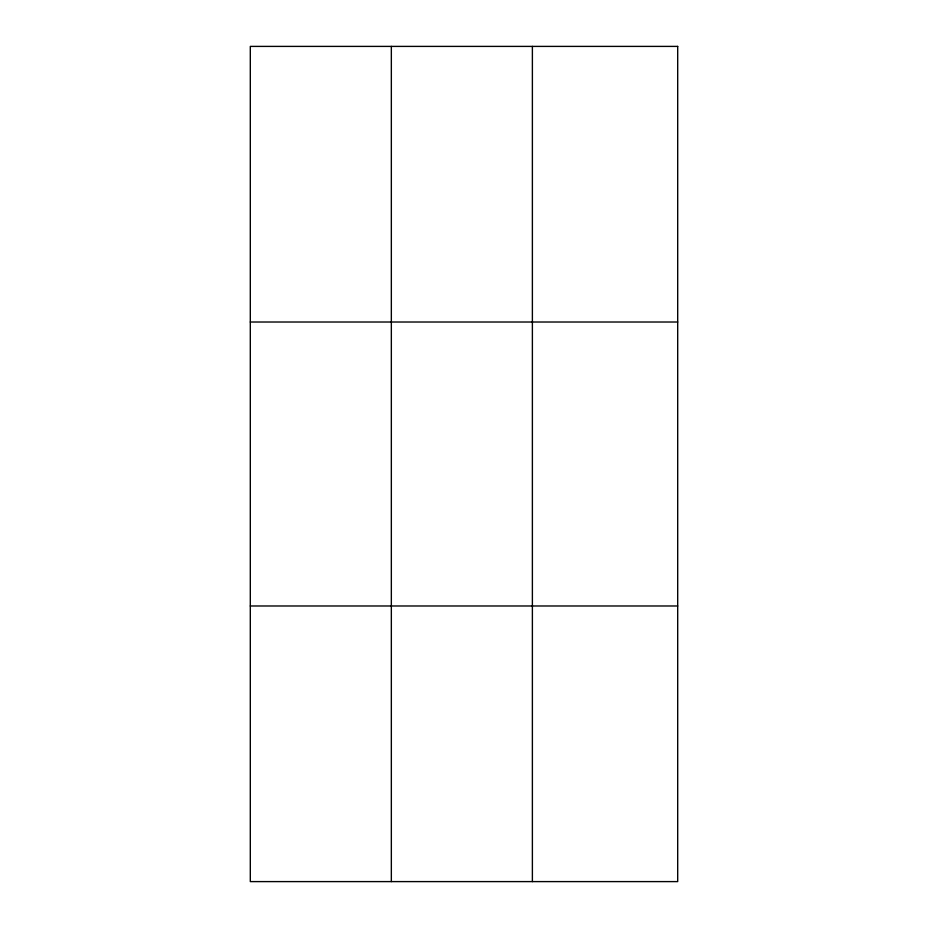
<?xml version="1.0" encoding="UTF-8"?>
<svg xmlns="http://www.w3.org/2000/svg" width="928" height="928" viewBox="0 0 928 928"><rect width="100%" height="100%" fill="white"/><g stroke="black" fill="none" stroke-linecap="round" stroke-linejoin="round"><path stroke-width="1.39" d="M532.382 881.6L532.382 46.4M250.305 322.016L677.695 322.016M250.305 605.984L677.695 605.984M391.338 46.4L391.338 881.6M677.695 46.4L677.695 881.6L250.305 881.6L250.305 46.4L677.695 46.4"/></g></svg>
